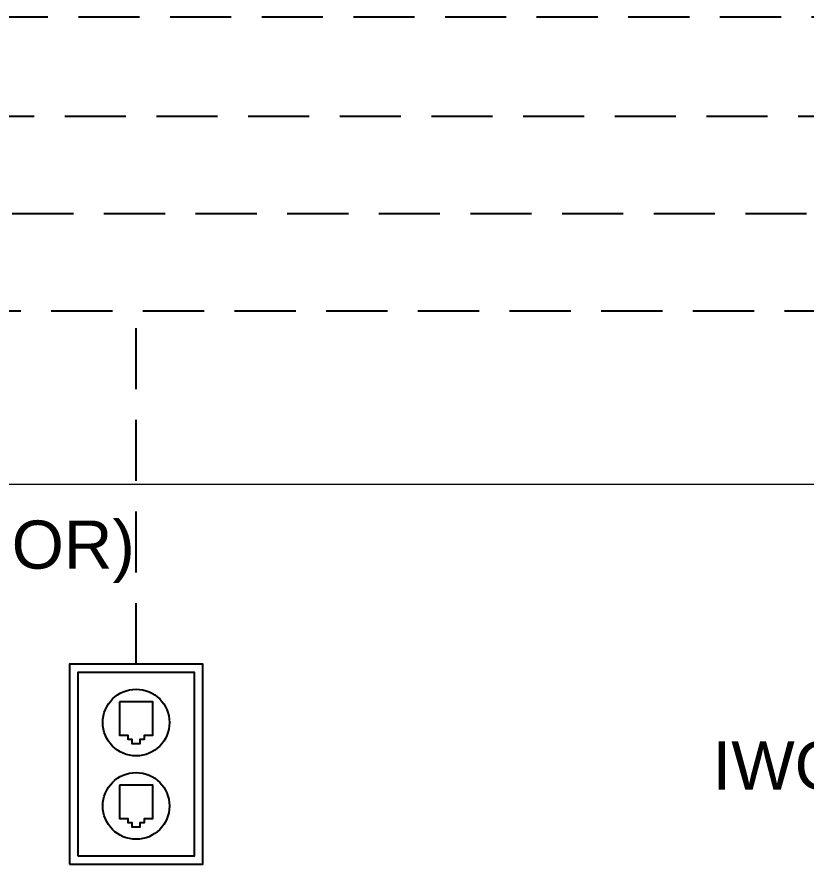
# Paper-space layout 'Sample Network Drawing - A1 Sheet' of a CAD drawing. Extents: x 49 to 806, y 22 to 564.
# Drawn here: x 354.41 to 395.42, y 346.7 to 390.5 of the extents above; entities that cross this region are included whole.
import ezdxf

# ---------------------------------------------------------------- set-up
doc = ezdxf.new("R2010")
doc.units = 0
doc.linetypes.add('HIDDEN2', pattern=[4.7625, 3.175, -1.5875])
for name, color, linetype, lineweight in [('G-ANNO-SYMB-EXST', 252, 'Continuous', 13), ('N-ANNO-TEXT-EXST', 252, 'Continuous', 18), ('N-EQPM-EXST', 252, 'Continuous', 25), ('N-SGNL-ELEC', 4, 'HIDDEN2', 25)]:
    doc.layers.add(name, color=color, linetype=linetype, lineweight=lineweight)
doc.styles.add('_CGS_2-5_NOTES', font='arial.ttf', dxfattribs={"height": 2.5})

psp = doc.layouts.new('Sample Network Drawing - A1 Sheet')

# ---------------------------------------------------------------- linework, layer by layer
at = {"layer": 'G-ANNO-SYMB-EXST', "ltscale": 10}
psp.add_lwpolyline([(321.726, 366.232), (472.061, 366.232), (472.061, 305.873), (321.726, 305.873)], close=True, dxfattribs=at)
at = {"layer": 'N-EQPM-EXST', "linetype": 'Continuous'}
for points in [[(357.142, 346.485), (364.07, 346.485), (364.07, 356.878), (357.142, 356.878)], [(357.575, 346.918), (363.637, 346.918), (363.637, 356.445), (357.575, 356.445)], [(359.74, 354.929), (359.74, 353.197), (360.173, 353.197), (360.173, 352.981), (360.39, 352.981), (360.39, 352.764), (360.823, 352.764), (360.823, 352.981), (361.039, 352.981), (361.039, 353.197), (361.472, 353.197), (361.472, 354.929)], [(359.74, 350.599), (359.74, 348.867), (360.173, 348.867), (360.173, 348.65), (360.39, 348.65), (360.39, 348.434), (360.823, 348.434), (360.823, 348.65), (361.039, 348.65), (361.039, 348.867), (361.472, 348.867), (361.472, 350.599)]]:
    psp.add_lwpolyline(points, close=True, dxfattribs=at)
for points in [[(358.874, 353.847, -1), (362.338, 353.847, -1)], [(358.874, 349.516, -1), (362.338, 349.516, -1)]]:
    psp.add_lwpolyline(points, format="xyb", close=True, dxfattribs=at)
at = {"layer": 'N-SGNL-ELEC'}
for p, q in [((333.794, 390.503), (537.364, 390.503)), ((328.328, 385.343), (534.175, 385.343)), ((325.596, 380.285), (530.986, 380.285)), ((322.863, 375.227), (502.755, 375.227)), ((360.606, 356.878), (360.606, 375.227))]:
    psp.add_line(p, q, dxfattribs=at)

# ---------------------------------------------------------------- texts
at = {"layer": 'N-ANNO-TEXT-EXST', "char_height": 2.5, "attachment_point": 1, "style": '_CGS_2-5_NOTES'}
for s, insert, width in [('OFFICE (2ND FLOOR) (EXIST)', (324.454, 364.342), 36.61438), ('IWO-05', (390.562, 352.87), 25.6802)]:
    psp.add_mtext(s, dxfattribs=dict(at, insert=insert, width=width))

doc.saveas('drawing.dxf')
